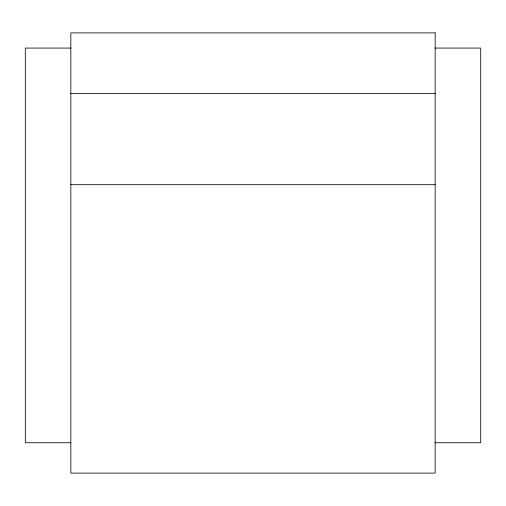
<?xml version="1.0" encoding="UTF-8"?>
<svg xmlns="http://www.w3.org/2000/svg" width="506" height="506" viewBox="0 0 506 506"><rect width="100%" height="100%" fill="white"/><g stroke="black" fill="none" stroke-linecap="round" stroke-linejoin="round"><path stroke-width="0.76" d="M70.84 48.07L25.3 48.07L25.3 442.75L70.84 442.75M435.16 48.07L480.7 48.07L480.7 442.75L435.16 442.75M70.84 93.61L435.16 93.61M70.84 184.69L435.16 184.69M435.16 32.89L70.84 32.89L70.84 473.11L435.16 473.11L435.16 32.89"/></g></svg>
